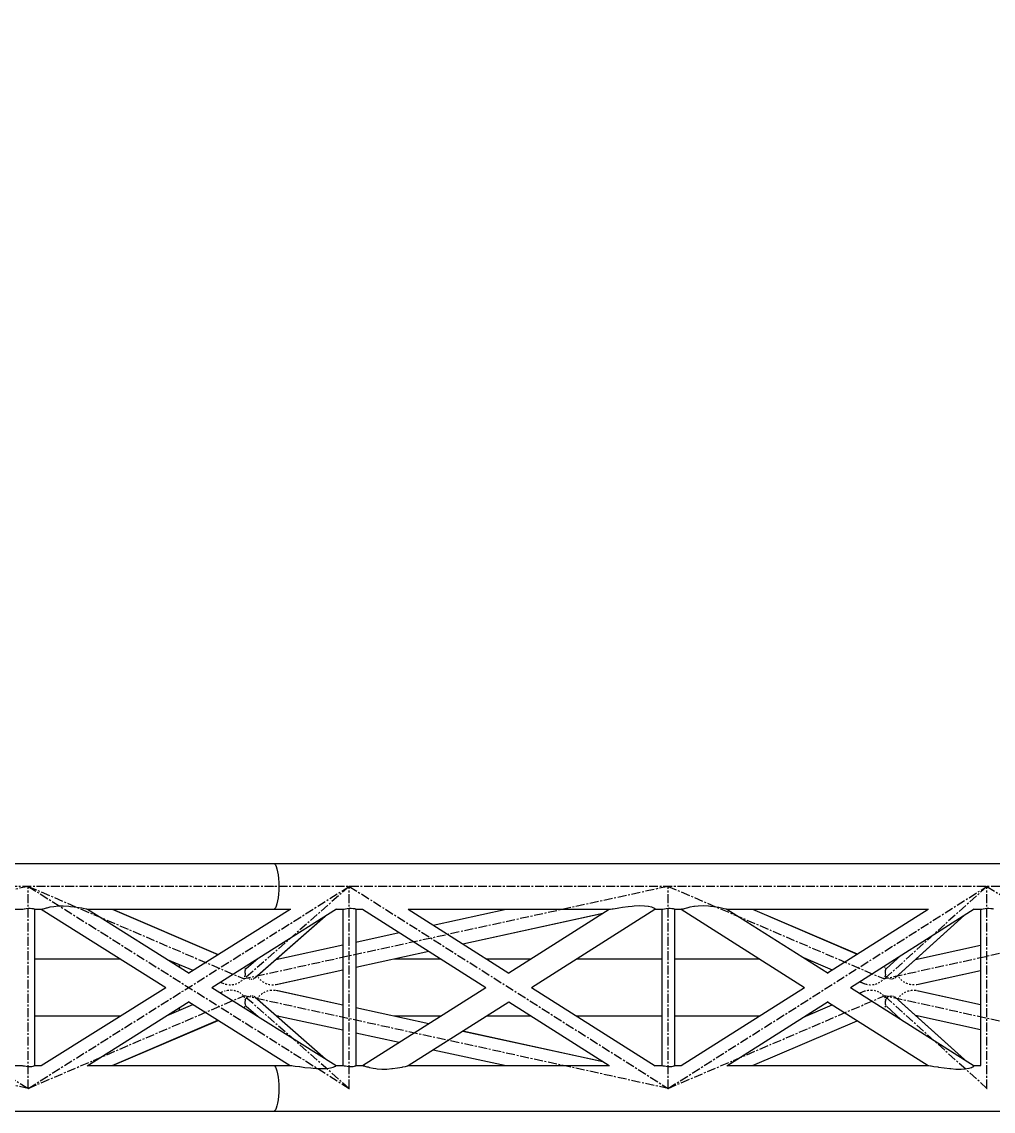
# Model space of a CAD drawing. Header units: millimetres. Extents: x 5143 to 30813, y 232 to 21408.
# Drawn here: x 27471 to 28337, y 10710 to 11680 of the extents above; entities that cross this region are included whole.
import ezdxf

# ---------------------------------------------------------------- set-up
doc = ezdxf.new("R2010")
doc.units = ezdxf.units.MM
doc.header["$LTSCALE"] = 0.25
doc.linetypes.add('CENTER', pattern=[50.8, 31.75, -6.35, 6.35, -6.35])
doc.linetypes.add('XKITLINE00', pattern=[0])
doc.styles.add('ROMANS', font='romans.shx')
doc.dimstyles.new('MD300', dxfattribs={"dimtxt": 2.5, "dimasz": 2.5, "dimexe": 1, "dimexo": 1, "dimgap": 0.5, "dimtad": 1, "dimdec": 1, "dimlfac": 50, "dimrnd": 0.5, "dimdsep": 46, "dimtxsty": 'ROMANS', "dimcen": 1, "dimclrd": 146, "dimclre": 146, "dimclrt": 30, "dimadec": 1, "dimazin": 2, "dimtfac": 1, "dimtdec": 1, "dimtmove": 0, "dimatfit": 1, "dimfxl": 1, "dimtolj": 1, "dimtzin": 0, "dimlwd": -1, "dimlwe": -1, "dimarcsym": 0})

msp = doc.modelspace()

# ---------------------------------------------------------------- linework, layer by layer
at = {"color": 8, "linetype": 'XKITLINE00'}
for p, q in [((26261.35, 10930.57), (27695.34, 10930.57)), ((27695.34, 10930.57), (27696.16, 10930.27)), ((27695.34, 10930.57), (27696.17, 10930.27)), ((27695.34, 10930.57), (29067.27, 10930.57)), ((27696.16, 10930.27), (27696.96, 10929.35)), ((27696.17, 10930.27), (27696.97, 10929.35)), ((27696.96, 10929.35), (27697.72, 10927.85)), ((27696.97, 10929.35), (27697.72, 10927.85)), ((27697.72, 10927.85), (27698.39, 10925.83)), ((27697.72, 10927.85), (27698.4, 10925.83)), ((27698.4, 10925.83), (27698.98, 10923.32)), ((27698.98, 10923.32), (27699.46, 10920.42)), ((27699.46, 10920.42), (27699.81, 10917.22)), ((27699.81, 10917.22), (27700.02, 10913.8)), ((27700.02, 10913.8), (27700.1, 10910.27)), ((27700.1, 10910.27), (27700.02, 10906.75)), ((27699.46, 10900.12), (27698.98, 10897.23)), ((27699.81, 10903.33), (27699.46, 10900.12)), ((27700.02, 10906.75), (27699.81, 10903.33)), ((27464.81, 10889.97), (27471.16, 10889.97)), ((27470.98, 10889.97), (27471.16, 10889.87)), ((27471.16, 10889.87), (27471.23, 10889.91)), ((27471.23, 10889.91), (27472.04, 10890.07)), ((27472.04, 10890.07), (27473.17, 10890.18)), ((27473.17, 10890.18), (27473.3, 10890.23)), ((27473.3, 10890.23), (27474.89, 10890.54)), ((27474.89, 10890.54), (27476.65, 10890.72)), ((27476.65, 10890.72), (27478.41, 10890.76)), ((27478.41, 10890.76), (27480, 10890.65)), ((27480, 10890.65), (27481.26, 10890.4)), ((27481.26, 10890.4), (27481.73, 10890.18)), ((27481.73, 10890.18), (27482.07, 10890.14)), ((27482.07, 10890.14), (27482.35, 10889.99)), ((27482.35, 10890.09), (27482.35, 10750.46)), ((27482.35, 10889.99), (27482.35, 10750.56)), ((27482.35, 10889.97), (27489.01, 10889.97)), ((27488.37, 10889.97), (27599.2, 10820.27)), ((27488.47, 10889.97), (27488.76, 10889.88)), ((27488.77, 10889.93), (27488.76, 10889.88)), ((27488.77, 10889.93), (27489.84, 10890.11)), ((27489.84, 10890.11), (27490.15, 10890.14)), ((27490.15, 10890.14), (27491.32, 10890.62)), ((27491.32, 10890.62), (27493.12, 10891.01)), ((27493.12, 10891.01), (27493.51, 10891.21)), ((27493.51, 10891.21), (27496.16, 10891.94)), ((27496.16, 10891.94), (27499.6, 10892.47)), ((27499.6, 10892.47), (27503.47, 10892.9)), ((27503.47, 10892.9), (27507.96, 10892.96)), ((27507.96, 10892.96), (27512.85, 10892.66)), ((27512.85, 10892.66), (27514.27, 10892.47)), ((27514.27, 10892.47), (27517.65, 10892.15)), ((27517.65, 10892.15), (27522.07, 10891.49)), ((27522.07, 10891.49), (27524.35, 10891.01)), ((27524.35, 10891.01), (27525.76, 10890.81)), ((27525.76, 10890.81), (27528.33, 10890.26)), ((27528.33, 10890.26), (27528.67, 10890.14)), ((27528.67, 10890.14), (27529.44, 10890)), ((27529.44, 10890), (27620.26, 10832.88)), ((27529.48, 10889.97), (27695.34, 10889.97)), ((27551.62, 10889.97), (27645.82, 10849.6)), ((27551.8, 10889.97), (27645.89, 10849.64)), ((27619.75, 10833.2), (27710.02, 10889.97)), ((27640.3, 10820.27), (27751.33, 10890.11)), ((27695.34, 10889.97), (27696.16, 10890.28)), ((27695.34, 10889.97), (27696.17, 10890.28)), ((27695.34, 10889.97), (27710.83, 10889.97)), ((27696.96, 10891.2), (27696.16, 10890.28)), ((27696.97, 10891.2), (27696.17, 10890.28)), ((27697.72, 10892.69), (27696.96, 10891.2)), ((27697.72, 10892.69), (27696.97, 10891.2)), ((27698.39, 10894.72), (27697.72, 10892.69)), ((27698.4, 10894.72), (27697.72, 10892.69)), ((27698.98, 10897.23), (27698.4, 10894.72)), ((27751.13, 10889.97), (27757.39, 10889.97)), ((27757.15, 10889.97), (27757.15, 10750.57)), ((27757.15, 10889.97), (27757.15, 10750.57)), ((27757.21, 10889.97), (27757.39, 10889.87)), ((27757.39, 10889.87), (27757.43, 10889.9)), ((27757.43, 10889.9), (27758.24, 10890.05)), ((27758.24, 10890.05), (27759.5, 10890.18)), ((27759.5, 10890.18), (27761.09, 10890.51)), ((27761.09, 10890.51), (27762.85, 10890.71)), ((27762.85, 10890.71), (27764.61, 10890.76)), ((27764.61, 10890.76), (27766.2, 10890.67)), ((27766.2, 10890.67), (27767.46, 10890.43)), ((27767.46, 10890.43), (27768.03, 10890.18)), ((27768.03, 10890.18), (27768.27, 10890.15)), ((27768.27, 10890.15), (27768.55, 10890.01)), ((27768.55, 10890.11), (27768.55, 10750.44)), ((27768.55, 10890.01), (27768.55, 10750.54)), ((27768.55, 10889.97), (27774.74, 10889.97)), ((27774.51, 10889.97), (27884.55, 10820.27)), ((27815.2, 10890.03), (27905.16, 10833.04)), ((27815.28, 10889.97), (27995.23, 10889.97)), ((27837.69, 10875.78), (27902.72, 10889.97)), ((27904.93, 10833.19), (27994.51, 10889.93)), ((27925.31, 10820.27), (28035.27, 10889.93)), ((27994.51, 10889.93), (27994.6, 10889.97)), ((27994.51, 10889.93), (27994.65, 10889.87)), ((27994.65, 10889.87), (27995.59, 10890.04)), ((27995.59, 10890.04), (27997.19, 10890.18)), ((27997.19, 10890.18), (27997.99, 10890.36)), ((27997.99, 10890.36), (28001.67, 10890.93)), ((28001.67, 10890.93), (28003.16, 10891.1)), ((28003.16, 10891.1), (28006.33, 10891.66)), ((28006.33, 10891.66), (28011.45, 10892.32)), ((28011.45, 10892.32), (28014.81, 10892.61)), ((28014.81, 10892.61), (28016.7, 10892.83)), ((28016.7, 10892.83), (28021.74, 10893.12)), ((28021.74, 10893.12), (28026.07, 10893.02)), ((28026.07, 10893.02), (28029.07, 10892.61)), ((28029.07, 10892.61), (28029.53, 10892.57)), ((28029.53, 10892.57), (28032.3, 10892.01)), ((28032.3, 10892.01), (28034.04, 10891.25)), ((28034.04, 10891.25), (28034.14, 10891.1)), ((28034.14, 10891.1), (28035.18, 10890.65)), ((28035.18, 10890.65), (28035.31, 10890.18)), ((28035.27, 10889.93), (28035.5, 10890.14)), ((28035.31, 10890.18), (28035.5, 10890.14)), ((28035.32, 10889.97), (28041.55, 10889.97)), ((28041.31, 10889.97), (28041.31, 10750.57)), ((28041.31, 10889.97), (28041.31, 10750.57)), ((28041.37, 10889.97), (28041.55, 10889.87)), ((28041.55, 10889.87), (28041.59, 10889.9)), ((28041.59, 10889.9), (28042.4, 10890.05)), ((28042.4, 10890.05), (28043.66, 10890.18)), ((28043.66, 10890.18), (28045.25, 10890.51)), ((28045.25, 10890.51), (28047.01, 10890.71)), ((28047.01, 10890.71), (28048.77, 10890.76)), ((28048.77, 10890.76), (28050.36, 10890.67)), ((28050.36, 10890.67), (28051.62, 10890.43)), ((28051.62, 10890.43), (28052.19, 10890.18)), ((28052.19, 10890.18), (28052.43, 10890.15)), ((28052.43, 10890.15), (28052.71, 10890.01)), ((28052.71, 10890.11), (28052.71, 10750.44)), ((28052.71, 10890.01), (28052.71, 10750.54)), ((28052.71, 10889.97), (28059.31, 10889.97)), ((28058.6, 10889.97), (28168.63, 10820.27)), ((28058.71, 10889.97), (28059.06, 10889.87)), ((28059.07, 10889.93), (28059.06, 10889.87)), ((28059.07, 10889.93), (28060.15, 10890.14)), ((28060.15, 10890.14), (28060.61, 10890.18)), ((28060.61, 10890.18), (28061.68, 10890.65)), ((28061.68, 10890.65), (28063.63, 10891.1)), ((28063.63, 10891.1), (28063.89, 10891.25)), ((28063.89, 10891.25), (28066.51, 10892.01)), ((28066.51, 10892.01), (28069.92, 10892.57)), ((28069.92, 10892.57), (28070.43, 10892.61)), ((28070.43, 10892.61), (28073.74, 10893.02)), ((28073.74, 10893.02), (28078.15, 10893.12)), ((28078.15, 10893.12), (28082.97, 10892.83)), ((28082.97, 10892.83), (28084.68, 10892.61)), ((28084.68, 10892.61), (28087.71, 10892.32)), ((28087.71, 10892.32), (28092.08, 10891.66)), ((28092.08, 10891.66), (28094.6, 10891.1)), ((28094.6, 10891.1), (28095.75, 10890.93)), ((28095.75, 10890.93), (28098.28, 10890.36)), ((28098.28, 10890.36), (28098.73, 10890.18)), ((28098.73, 10890.18), (28099.42, 10890.04)), ((28099.42, 10890.04), (28189.64, 10832.88)), ((28099.51, 10889.97), (28278.96, 10889.97)), ((28122.08, 10889.97), (28215.52, 10849.98)), ((28122.26, 10889.97), (28215.59, 10850.02)), ((28189.09, 10833.23), (28278.66, 10889.97)), ((28209.54, 10820.27), (28319.83, 10890.14)), ((28319.57, 10889.97), (28325.71, 10889.97)), ((28325.47, 10889.97), (28325.47, 10750.57)), ((28325.47, 10889.97), (28325.47, 10750.57)), ((28325.53, 10889.97), (28325.71, 10889.87)), ((28325.71, 10889.87), (28325.74, 10889.9)), ((28325.74, 10889.9), (28326.55, 10890.05)), ((28326.55, 10890.05), (28327.81, 10890.18)), ((28327.81, 10890.18), (28329.4, 10890.51)), ((28329.4, 10890.51), (28331.17, 10890.71)), ((28331.17, 10890.71), (28332.93, 10890.76)), ((28332.93, 10890.76), (28334.52, 10890.67)), ((28334.52, 10890.67), (28335.78, 10890.43)), ((28335.78, 10890.43), (28336.35, 10890.18)), ((28336.35, 10890.18), (28336.59, 10890.15)), ((28336.59, 10890.15), (28336.87, 10890.01)), ((27678.42, 10828.46), (27741.3, 10883.8)), ((27678.8, 10828.73), (27741.56, 10883.96)), ((27863.96, 10859.14), (27988.98, 10886.43)), ((27863.99, 10859.12), (27988.93, 10886.4)), ((28249.04, 10828.59), (28311.18, 10884.66)), ((28249.42, 10828.86), (28311.46, 10884.83)), ((27768.55, 10860.68), (27807.37, 10869.16)), ((27697.48, 10845.17), (27757.15, 10858.2)), ((27768.55, 10838.31), (27833.64, 10852.52)), ((27768.55, 10838.28), (27833.67, 10852.5)), ((28267.36, 10845.05), (28325.47, 10857.81)), ((27482.35, 10845.67), (27558.81, 10845.67)), ((27600.68, 10845.19), (27623.36, 10835.47)), ((27610.85, 10840.82), (27611.53, 10838.37)), ((27610.85, 10840.82), (27611.53, 10838.37)), ((27671.01, 10837.03), (27681.2, 10846)), ((27680.69, 10845.67), (27680.83, 10845.67)), ((27698.06, 10845.67), (27699.8, 10845.67)), ((27802.4, 10845.67), (27844.45, 10845.67)), ((27885.21, 10845.67), (27924.64, 10845.67)), ((27965.41, 10845.67), (28041.31, 10845.67)), ((28052.71, 10845.67), (28128.53, 10845.67)), ((28167.72, 10846.77), (28193.22, 10835.85)), ((28168.09, 10846.53), (28193.15, 10835.81)), ((28169.45, 10845.67), (28170.1, 10845.67)), ((28241.63, 10837.14), (28254.5, 10848.75)), ((28249.64, 10845.67), (28251.09, 10845.67)), ((28268.06, 10845.67), (28270.23, 10845.67)), ((27669.22, 10838.47), (27669.24, 10838.45)), ((27669.24, 10838.45), (27669.45, 10838.01)), ((27669.59, 10830.01), (27669.39, 10829.64)), ((27669.7, 10830.17), (27669.59, 10830.01)), ((27669.88, 10830.73), (27669.7, 10830.17)), ((27669.88, 10834.56), (27669.82, 10833.7)), ((27669.82, 10833.7), (27669.88, 10833.34)), ((27669.92, 10835.02), (27669.87, 10834.85)), ((27669.87, 10834.85), (27669.88, 10834.27)), ((27669.88, 10837.11), (27670.03, 10836.82)), ((27669.88, 10833.49), (27669.88, 10833.32)), ((27669.88, 10833.32), (27669.88, 10833.27)), ((27669.88, 10833.27), (27669.95, 10832.59)), ((27669.91, 10835.21), (27669.9, 10835)), ((27670, 10835.42), (27669.91, 10835.21)), ((27669.91, 10833.01), (27669.93, 10832.62)), ((27669.94, 10832.5), (27669.97, 10831.9)), ((27669.97, 10831.9), (27670.08, 10831.48)), ((27670.05, 10835.61), (27670, 10835.42)), ((27670.03, 10836.82), (27670.12, 10836.65)), ((27670.06, 10831.66), (27670.09, 10831.41)), ((27670.15, 10836.04), (27670.07, 10835.63)), ((27670.09, 10831.41), (27670.17, 10831.12)), ((27670.12, 10836.65), (27670.22, 10836.19)), ((27670.23, 10836.14), (27670.15, 10836.04)), ((27670.17, 10831.12), (27670.38, 10830.82)), ((27670.25, 10836.26), (27670.2, 10836.12)), ((27670.25, 10836.26), (27670.29, 10836.3)), ((27670.78, 10836.77), (27670.62, 10836.59)), ((27671.01, 10837.03), (27670.78, 10836.77)), ((27670.87, 10830.09), (27670.96, 10829.96)), ((27670.96, 10829.96), (27671, 10829.89)), ((27697.55, 10822.81), (27757.15, 10835.82)), ((27698.95, 10823.09), (27757.15, 10835.8)), ((28239.47, 10838.84), (28239.85, 10838.46)), ((28239.85, 10838.46), (28240.06, 10838.01)), ((28240.2, 10830.02), (28240, 10829.65)), ((28240.3, 10830.18), (28240.2, 10830.02)), ((28240.48, 10830.73), (28240.3, 10830.18)), ((28240.49, 10834.68), (28240.43, 10833.82)), ((28240.43, 10833.82), (28240.49, 10833.47)), ((28240.53, 10835.13), (28240.48, 10834.96)), ((28240.48, 10834.96), (28240.49, 10834.39)), ((28240.49, 10837.12), (28240.63, 10836.83)), ((28240.49, 10833.61), (28240.49, 10833.4)), ((28240.49, 10833.4), (28240.57, 10832.72)), ((28240.52, 10835.32), (28240.51, 10835.12)), ((28240.59, 10835.5), (28240.52, 10835.32)), ((28240.52, 10833.14), (28240.56, 10832.64)), ((28240.57, 10832.44), (28240.6, 10832.03)), ((28240.66, 10835.71), (28240.59, 10835.5)), ((28240.6, 10832.03), (28240.7, 10831.61)), ((28240.63, 10836.83), (28240.73, 10836.66)), ((28240.75, 10836.14), (28240.68, 10835.73)), ((28240.68, 10831.79), (28240.71, 10831.54)), ((28240.71, 10831.54), (28240.8, 10831.22)), ((28240.73, 10836.66), (28240.81, 10836.27)), ((28240.83, 10836.24), (28240.75, 10836.14)), ((28240.77, 10831.35), (28240.79, 10831.25)), ((28240.8, 10831.22), (28241, 10830.94)), ((28240.85, 10836.36), (28240.81, 10836.22)), ((28241.4, 10836.88), (28241.27, 10836.74)), ((28241.63, 10837.14), (28241.4, 10836.88)), ((28241.49, 10830.22), (28241.58, 10830.09)), ((28241.58, 10830.09), (28241.62, 10830.02)), ((28241.62, 10830.02), (28242.11, 10829.58)), ((28251.57, 10830.79), (28251.73, 10830.59)), ((28268.72, 10822.96), (28325.47, 10835.42)), ((28270.14, 10823.25), (28325.47, 10835.4)), ((27488.37, 10750.57), (27599.2, 10820.27)), ((27640.3, 10820.27), (27751.16, 10750.55)), ((27647.8, 10824.99), (27650.15, 10823.99)), ((27650.15, 10823.99), (27650.89, 10823.74)), ((27652.34, 10823.27), (27653.07, 10823.04)), ((27653.07, 10823.04), (27653.84, 10822.93)), ((27655.36, 10822.71), (27656.12, 10822.61)), ((27656.12, 10822.61), (27656.89, 10822.63)), ((27658.41, 10822.69), (27659.17, 10822.72)), ((27659.17, 10822.72), (27659.9, 10822.88)), ((27661.33, 10823.21), (27662.05, 10823.37)), ((27662.05, 10823.37), (27662.7, 10823.66)), ((27663.99, 10824.24), (27664.63, 10824.53)), ((27664.63, 10824.53), (27665.17, 10824.93)), ((27666.23, 10825.73), (27666.77, 10826.13)), ((27666.83, 10826.21), (27666.77, 10826.13)), ((27667.2, 10826.61), (27666.83, 10826.21)), ((27668.52, 10828.03), (27668.08, 10827.55)), ((27668.81, 10828.57), (27668.52, 10828.03)), ((27671, 10829.89), (27671.49, 10829.45)), ((27672.14, 10828.86), (27672.32, 10828.7)), ((27672.32, 10828.7), (27672.91, 10828.41)), ((27673.71, 10828.03), (27673.93, 10827.93)), ((27673.93, 10827.93), (27674.56, 10827.84)), ((27675.42, 10827.71), (27675.65, 10827.67)), ((27675.65, 10827.67), (27676.27, 10827.77)), ((27677.11, 10827.91), (27677.33, 10827.95)), ((27677.33, 10827.95), (27677.87, 10828.23)), ((27678.61, 10828.63), (27678.8, 10828.73)), ((27681.51, 10829.44), (27681.83, 10828.88)), ((27681.83, 10828.88), (27682.31, 10828.37)), ((27683.25, 10827.37), (27683.72, 10826.87)), ((27683.72, 10826.87), (27684.32, 10826.44)), ((27685.41, 10825.57), (27685.93, 10825.13)), ((27685.93, 10825.13), (27686.58, 10824.79)), ((27687.85, 10824.13), (27688.49, 10823.79)), ((27688.49, 10823.79), (27689.22, 10823.57)), ((27690.65, 10823.14), (27691.37, 10822.93)), ((27691.37, 10822.93), (27692.15, 10822.85)), ((27693.68, 10822.68), (27694.45, 10822.6)), ((27694.45, 10822.6), (27695.23, 10822.65)), ((27696.77, 10822.75), (27697.55, 10822.81)), ((27774.59, 10750.62), (27884.55, 10820.27)), ((27925.31, 10820.27), (28035.43, 10750.52)), ((28058.6, 10750.57), (28168.63, 10820.27)), ((28209.54, 10820.27), (28319.67, 10750.51)), ((28217.56, 10825.36), (28220.73, 10824)), ((28217.63, 10825.4), (28222.22, 10823.44)), ((28220.73, 10824), (28221.47, 10823.76)), ((28222.92, 10823.29), (28223.65, 10823.05)), ((28223.65, 10823.05), (28224.42, 10822.94)), ((28225.95, 10822.72), (28226.71, 10822.62)), ((28226.71, 10822.62), (28227.48, 10822.65)), ((28229, 10822.7), (28229.76, 10822.73)), ((28229.76, 10822.73), (28230.49, 10822.89)), ((28231.93, 10823.22), (28232.65, 10823.38)), ((28232.65, 10823.38), (28233.3, 10823.67)), ((28234.58, 10824.24), (28235.22, 10824.53)), ((28235.22, 10824.53), (28235.77, 10824.94)), ((28236.83, 10825.73), (28237.36, 10826.13)), ((28237.43, 10826.22), (28237.36, 10826.13)), ((28237.8, 10826.61), (28237.43, 10826.22)), ((28239.12, 10828.03), (28238.68, 10827.56)), ((28239.42, 10828.57), (28239.12, 10828.03)), ((28242.77, 10828.99), (28242.95, 10828.82)), ((28242.95, 10828.82), (28243.54, 10828.54)), ((28244.33, 10828.16), (28244.55, 10828.06)), ((28244.55, 10828.06), (28245.19, 10827.96)), ((28246.04, 10827.84), (28246.28, 10827.8)), ((28246.28, 10827.8), (28246.9, 10827.9)), ((28247.73, 10828.04), (28247.96, 10828.08)), ((28247.96, 10828.08), (28248.5, 10828.36)), ((28249.23, 10828.75), (28249.42, 10828.86)), ((28252.47, 10829.51), (28252.8, 10828.95)), ((28252.8, 10828.95), (28253.28, 10828.45)), ((28254.24, 10827.45), (28254.72, 10826.95)), ((28254.72, 10826.95), (28255.34, 10826.53)), ((28256.43, 10825.66), (28256.96, 10825.23)), ((28256.96, 10825.23), (28257.62, 10824.89)), ((28258.91, 10824.23), (28259.56, 10823.9)), ((28259.56, 10823.9), (28260.29, 10823.68)), ((28261.75, 10823.26), (28262.48, 10823.05)), ((28262.48, 10823.05), (28263.26, 10822.97)), ((28264.81, 10822.81), (28265.58, 10822.73)), ((28265.58, 10822.73), (28266.37, 10822.79)), ((28267.93, 10822.9), (28268.72, 10822.96)), ((27647.8, 10815.56), (27650.17, 10816.57)), ((27651.59, 10817.1), (27652.34, 10817.28)), ((27653.84, 10817.62), (27654.59, 10817.8)), ((27654.59, 10817.8), (27655.36, 10817.84)), ((27656.89, 10817.91), (27657.67, 10817.95)), ((27657.67, 10817.95), (27658.41, 10817.86)), ((27659.9, 10817.67), (27660.65, 10817.57)), ((27660.65, 10817.57), (27661.33, 10817.34)), ((27662.7, 10816.89), (27663.4, 10816.66)), ((27663.4, 10816.66), (27663.99, 10816.31)), ((27665.17, 10815.62), (27665.77, 10815.27)), ((27665.77, 10815.27), (27666.23, 10814.82)), ((27667.2, 10813.94), (27667.72, 10813.5)), ((27667.72, 10813.5), (27668.08, 10813)), ((27668.81, 10811.98), (27669.19, 10811.47)), ((27669.19, 10811.47), (27669.39, 10810.91)), ((27671.93, 10811.57), (27671.49, 10811.1)), ((27671.93, 10811.57), (27672.14, 10811.69)), ((27672.91, 10812.13), (27673.48, 10812.46)), ((27673.48, 10812.46), (27673.71, 10812.51)), ((27674.56, 10812.71), (27675.19, 10812.86)), ((27675.19, 10812.86), (27675.42, 10812.84)), ((27676.27, 10812.78), (27676.9, 10812.73)), ((27676.9, 10812.73), (27677.11, 10812.64)), ((27677.87, 10812.31), (27678.44, 10812.08)), ((27678.44, 10812.08), (27741.3, 10756.75)), ((27678.78, 10811.84), (27741.56, 10756.59)), ((27681.11, 10810.58), (27681.09, 10810.53)), ((27681.51, 10811.11), (27681.11, 10810.58)), ((27682.71, 10812.71), (27682.31, 10812.18)), ((27682.71, 10812.71), (27683.25, 10813.18)), ((27684.32, 10814.11), (27684.59, 10814.33)), ((27684.83, 10814.59), (27684.59, 10814.33)), ((27684.83, 10814.59), (27685.41, 10814.98)), ((27686.58, 10815.75), (27687.17, 10816.15)), ((27687.17, 10816.15), (27687.85, 10816.42)), ((27689.22, 10816.98), (27689.91, 10817.26)), ((27689.91, 10817.26), (27690.65, 10817.4)), ((27692.15, 10817.7), (27692.91, 10817.85)), ((27692.91, 10817.85), (27693.68, 10817.87)), ((27695.23, 10817.9), (27696.01, 10817.91)), ((27696.01, 10817.91), (27696.77, 10817.79)), ((27697.4, 10817.77), (27757.15, 10804.73)), ((27698.69, 10817.49), (27699.07, 10817.43)), ((27699.07, 10817.43), (27757.15, 10804.75)), ((28217.56, 10815.19), (28220.75, 10816.56)), ((28217.63, 10815.15), (28222.17, 10817.09)), ((28222.17, 10817.09), (28222.92, 10817.26)), ((28224.42, 10817.61), (28225.18, 10817.79)), ((28225.18, 10817.79), (28225.95, 10817.83)), ((28227.48, 10817.9), (28228.26, 10817.94)), ((28228.26, 10817.94), (28229, 10817.85)), ((28230.49, 10817.66), (28231.24, 10817.56)), ((28231.24, 10817.56), (28231.93, 10817.33)), ((28233.3, 10816.88), (28233.99, 10816.65)), ((28233.99, 10816.65), (28234.58, 10816.31)), ((28235.77, 10815.61), (28236.36, 10815.26)), ((28236.36, 10815.26), (28236.83, 10814.82)), ((28237.8, 10813.94), (28238.32, 10813.5)), ((28238.32, 10813.5), (28238.68, 10812.99)), ((28239.42, 10811.98), (28239.79, 10811.46)), ((28239.79, 10811.46), (28240, 10810.9)), ((28242.56, 10811.44), (28242.11, 10810.97)), ((28242.56, 10811.44), (28242.77, 10811.56)), ((28243.54, 10812.01), (28244.1, 10812.33)), ((28244.1, 10812.33), (28244.33, 10812.39)), ((28245.19, 10812.59), (28245.81, 10812.73)), ((28245.81, 10812.73), (28246.04, 10812.71)), ((28246.9, 10812.65), (28247.52, 10812.6)), ((28247.52, 10812.6), (28247.73, 10812.51)), ((28248.5, 10812.19), (28249.06, 10811.95)), ((28249.06, 10811.95), (28311.18, 10755.89)), ((28249.4, 10811.71), (28311.46, 10755.72)), ((28252.47, 10811.04), (28252.06, 10810.51)), ((28253.7, 10812.64), (28253.28, 10812.1)), ((28253.7, 10812.64), (28254.24, 10813.1)), ((28255.34, 10814.02), (28255.54, 10814.19)), ((28255.84, 10814.5), (28255.54, 10814.19)), ((28255.84, 10814.5), (28256.43, 10814.89)), ((28257.62, 10815.66), (28258.22, 10816.05)), ((28258.22, 10816.05), (28258.91, 10816.32)), ((28260.29, 10816.87), (28260.99, 10817.14)), ((28260.99, 10817.14), (28261.75, 10817.29)), ((28263.26, 10817.58), (28264.03, 10817.73)), ((28264.03, 10817.73), (28264.81, 10817.74)), ((28266.37, 10817.76), (28267.17, 10817.77)), ((28267.17, 10817.77), (28267.93, 10817.65)), ((28268.57, 10817.62), (28325.47, 10805.13)), ((28269.9, 10817.33), (28270.25, 10817.27)), ((28270.25, 10817.27), (28325.47, 10805.15)), ((27529.28, 10750.45), (27620.26, 10807.67)), ((27600.68, 10795.36), (27623.36, 10805.08)), ((27611.53, 10802.18), (27610.85, 10799.73)), ((27611.53, 10802.18), (27610.85, 10799.73)), ((27619.75, 10807.35), (27710.02, 10750.57)), ((27669.75, 10802.96), (27669.45, 10802.54)), ((27669.88, 10803.44), (27669.75, 10802.96)), ((27669.88, 10807.06), (27669.84, 10806.83)), ((27669.84, 10806.83), (27669.88, 10806.28)), ((27669.86, 10806.29), (27669.85, 10805.72)), ((27669.93, 10807.93), (27669.86, 10807.29)), ((27669.86, 10807.29), (27669.86, 10807.25)), ((27669.86, 10807.25), (27669.86, 10806.93)), ((27669.87, 10805.65), (27669.9, 10805.55)), ((27669.88, 10809.82), (27670.11, 10809.34)), ((27669.92, 10805.53), (27669.94, 10805.32)), ((27669.98, 10808.39), (27669.94, 10808.05)), ((27669.94, 10805.32), (27670.02, 10805.1)), ((27669.99, 10808.63), (27669.95, 10807.96)), ((27670.06, 10808.89), (27669.99, 10808.63)), ((27670.06, 10809.16), (27670.02, 10808.72)), ((27670.02, 10805.1), (27670.07, 10804.92)), ((27670.05, 10804.94), (27670.13, 10804.53)), ((27670.15, 10809.45), (27670.06, 10809.16)), ((27670.13, 10804.53), (27670.2, 10804.43)), ((27670.23, 10804.41), (27670.27, 10804.27)), ((27670.69, 10810.29), (27670.38, 10809.73)), ((27670.69, 10810.29), (27670.87, 10810.46)), ((27670.97, 10803.55), (27681.2, 10794.55)), ((27681.09, 10810.53), (27680.8, 10810.06)), ((27768.55, 10802.26), (27833.67, 10788.05)), ((27768.55, 10802.24), (27833.64, 10788.03)), ((27815.35, 10750.62), (27905.16, 10807.51)), ((27904.93, 10807.36), (27994.58, 10750.57)), ((28099.26, 10750.41), (28189.64, 10807.67)), ((28167.72, 10793.78), (28193.22, 10804.7)), ((28168.09, 10794.02), (28193.15, 10804.74)), ((28189.09, 10807.32), (28278.66, 10750.57)), ((28239.47, 10801.71), (28239.28, 10801.44)), ((28240.36, 10802.96), (28240.06, 10802.54)), ((28240.49, 10803.43), (28240.36, 10802.96)), ((28240.49, 10806.93), (28240.46, 10806.71)), ((28240.46, 10806.71), (28240.49, 10806.17)), ((28240.47, 10806.18), (28240.46, 10805.79)), ((28240.46, 10805.62), (28240.46, 10805.6)), ((28240.46, 10805.6), (28240.51, 10805.43)), ((28240.56, 10807.91), (28240.47, 10807.16)), ((28240.47, 10807.16), (28240.47, 10806.8)), ((28240.48, 10809.82), (28240.75, 10809.27)), ((28240.53, 10805.42), (28240.54, 10805.21)), ((28240.54, 10805.21), (28240.62, 10805.02)), ((28240.62, 10808.51), (28240.57, 10807.83)), ((28240.6, 10808.26), (28240.58, 10808.12)), ((28240.68, 10808.76), (28240.62, 10808.51)), ((28240.62, 10805.02), (28240.68, 10804.82)), ((28240.69, 10809.03), (28240.64, 10808.6)), ((28240.66, 10804.84), (28240.73, 10804.43)), ((28240.78, 10809.34), (28240.69, 10809.03)), ((28240.73, 10804.43), (28240.81, 10804.33)), ((28240.75, 10809.27), (28240.75, 10809.25)), ((28240.82, 10804.31), (28240.87, 10804.18)), ((28241.31, 10810.16), (28241, 10809.61)), ((28241.31, 10810.16), (28241.49, 10810.33)), ((28241.58, 10803.45), (28254.5, 10791.8)), ((28252.01, 10810.39), (28251.73, 10809.96)), ((28252.06, 10810.51), (28252.01, 10810.39)), ((27482.35, 10794.87), (27558.81, 10794.87)), ((27680.69, 10794.87), (27680.83, 10794.87)), ((27697.48, 10795.38), (27757.15, 10782.35)), ((27698.06, 10794.87), (27699.8, 10794.87)), ((27802.4, 10794.87), (27844.45, 10794.87)), ((27885.21, 10794.87), (27924.64, 10794.87)), ((27965.41, 10794.87), (28041.31, 10794.87)), ((28052.71, 10794.87), (28128.53, 10794.87)), ((28169.45, 10794.87), (28170.1, 10794.87)), ((28249.64, 10794.87), (28251.09, 10794.87)), ((28267.36, 10795.5), (28325.47, 10782.74)), ((28268.06, 10794.87), (28270.23, 10794.87)), ((27551.62, 10750.57), (27645.82, 10790.95)), ((27551.8, 10750.57), (27645.89, 10790.91)), ((28122.08, 10750.57), (28215.52, 10790.57)), ((28122.26, 10750.57), (28215.59, 10790.53)), ((27768.55, 10779.86), (27807.37, 10771.39)), ((27863.96, 10781.41), (27988.98, 10754.12)), ((27863.99, 10781.43), (27988.93, 10754.15)), ((27837.69, 10764.77), (27902.72, 10750.57)), ((27464.85, 10750.57), (27471.16, 10750.57)), ((27470.98, 10750.57), (27471.16, 10750.67)), ((27471.16, 10750.67), (27471.23, 10750.64)), ((27471.23, 10750.64), (27472.04, 10750.48)), ((27472.04, 10750.48), (27473.17, 10750.36)), ((27473.17, 10750.36), (27473.3, 10750.32)), ((27473.3, 10750.32), (27474.89, 10750.01)), ((27474.89, 10750.01), (27476.65, 10749.83)), ((27476.65, 10749.83), (27478.41, 10749.79)), ((27478.41, 10749.79), (27480, 10749.9)), ((27480, 10749.9), (27481.26, 10750.15)), ((27481.26, 10750.15), (27481.73, 10750.36)), ((27481.73, 10750.36), (27482.07, 10750.41)), ((27482.07, 10750.41), (27482.35, 10750.56)), ((27482.35, 10750.57), (27488.64, 10750.57)), ((27529.48, 10750.57), (27695.34, 10750.57)), ((27695.34, 10750.57), (27696.16, 10750.27)), ((27695.34, 10750.57), (27696.17, 10750.27)), ((27695.34, 10750.57), (27711.36, 10750.57)), ((27696.16, 10750.27), (27696.96, 10749.35)), ((27696.17, 10750.27), (27696.97, 10749.35)), ((27696.96, 10749.35), (27697.72, 10747.85)), ((27696.97, 10749.35), (27697.72, 10747.85)), ((27697.72, 10747.85), (27698.39, 10745.83)), ((27697.72, 10747.85), (27698.4, 10745.83)), ((27698.4, 10745.83), (27698.98, 10743.32)), ((27698.98, 10743.32), (27699.46, 10740.42)), ((27710.23, 10750.65), (27710.27, 10750.57)), ((27710.23, 10750.65), (27711.75, 10750.55)), ((27711.75, 10750.55), (27712.88, 10750.5)), ((27712.88, 10750.5), (27714.56, 10750.22)), ((27714.56, 10750.22), (27718.42, 10749.76)), ((27718.42, 10749.76), (27718.72, 10749.74)), ((27718.72, 10749.74), (27723.34, 10749.06)), ((27723.34, 10749.06), (27728.5, 10748.51)), ((27728.5, 10748.51), (27730.51, 10748.38)), ((27730.51, 10748.38), (27733.77, 10748.06)), ((27733.77, 10748.06), (27738.64, 10747.89)), ((27738.64, 10747.89), (27742.74, 10748.07)), ((27742.74, 10748.07), (27744.53, 10748.38)), ((27744.53, 10748.38), (27746.01, 10748.53)), ((27746.01, 10748.53), (27748.52, 10749.08)), ((27748.52, 10749.08), (27749.8, 10749.74)), ((27749.8, 10749.74), (27750.01, 10749.78)), ((27750.01, 10749.78), (27750.96, 10750.24)), ((27750.9, 10750.5), (27751.16, 10750.55)), ((27750.9, 10750.5), (27750.96, 10750.24)), ((27751.13, 10750.57), (27757.39, 10750.57)), ((27757.21, 10750.57), (27757.39, 10750.67)), ((27757.39, 10750.67), (27757.43, 10750.65)), ((27757.43, 10750.65), (27758.24, 10750.5)), ((27758.24, 10750.5), (27759.5, 10750.36)), ((27759.5, 10750.36), (27761.09, 10750.04)), ((27761.09, 10750.04), (27762.85, 10749.84)), ((27762.85, 10749.84), (27764.61, 10749.79)), ((27764.61, 10749.79), (27766.2, 10749.88)), ((27766.2, 10749.88), (27767.46, 10750.12)), ((27767.46, 10750.12), (27768.03, 10750.36)), ((27768.03, 10750.36), (27768.27, 10750.4)), ((27768.27, 10750.4), (27768.55, 10750.54)), ((27768.55, 10750.57), (27775.17, 10750.57)), ((27774.54, 10750.57), (27774.59, 10750.62)), ((27774.59, 10750.62), (27774.9, 10750.67)), ((27774.9, 10750.67), (27775.33, 10750.51)), ((27775.33, 10750.51), (27776.46, 10750.36)), ((27776.46, 10750.36), (27776.71, 10750.19)), ((27776.71, 10750.19), (27778.57, 10749.62)), ((27778.57, 10749.62), (27779.53, 10749.44)), ((27779.53, 10749.44), (27780.94, 10748.89)), ((27780.94, 10748.89), (27783.98, 10748.23)), ((27783.98, 10748.23), (27786.44, 10747.94)), ((27786.44, 10747.94), (27787.61, 10747.72)), ((27787.61, 10747.72), (27791.74, 10747.43)), ((27791.74, 10747.43), (27796.38, 10747.53)), ((27796.38, 10747.53), (27800.69, 10747.94)), ((27800.69, 10747.94), (27801.28, 10747.98)), ((27801.28, 10747.98), (27805.8, 10748.53)), ((27805.8, 10748.53), (27809.94, 10749.3)), ((27809.94, 10749.3), (27810.51, 10749.44)), ((27810.51, 10749.44), (27812.97, 10749.9)), ((27812.97, 10749.9), (27814.58, 10750.36)), ((27814.58, 10750.36), (27814.91, 10750.41)), ((27814.91, 10750.41), (27815.35, 10750.62)), ((27815.26, 10750.57), (27994.81, 10750.57)), ((28035.34, 10750.57), (28041.55, 10750.57)), ((28041.37, 10750.57), (28041.55, 10750.67)), ((28041.55, 10750.67), (28041.59, 10750.65)), ((28041.59, 10750.65), (28042.4, 10750.5)), ((28042.4, 10750.5), (28043.66, 10750.36)), ((28043.66, 10750.36), (28045.25, 10750.04)), ((28045.25, 10750.04), (28047.01, 10749.84)), ((28047.01, 10749.84), (28048.77, 10749.79)), ((28048.77, 10749.79), (28050.36, 10749.88)), ((28050.36, 10749.88), (28051.62, 10750.12)), ((28051.62, 10750.12), (28052.19, 10750.36)), ((28052.19, 10750.36), (28052.43, 10750.4)), ((28052.43, 10750.4), (28052.71, 10750.54)), ((28052.71, 10750.57), (28058.9, 10750.57)), ((28099.51, 10750.57), (28279.37, 10750.57)), ((28278.81, 10750.67), (28278.78, 10750.57)), ((28278.81, 10750.67), (28278.99, 10750.62)), ((28278.99, 10750.62), (28280.73, 10750.41)), ((28280.73, 10750.41), (28281.33, 10750.36)), ((28281.33, 10750.36), (28283.89, 10749.9)), ((28283.89, 10749.9), (28287.26, 10749.44)), ((28287.26, 10749.44), (28287.99, 10749.3)), ((28287.99, 10749.3), (28293.01, 10748.53)), ((28293.01, 10748.53), (28298.17, 10747.98)), ((28298.17, 10747.98), (28298.8, 10747.94)), ((28298.8, 10747.94), (28303.43, 10747.53)), ((28303.43, 10747.53), (28308.15, 10747.43)), ((28308.15, 10747.43), (28312.06, 10747.72)), ((28312.06, 10747.72), (28313.06, 10747.94)), ((28313.06, 10747.94), (28315.19, 10748.23)), ((28315.19, 10748.23), (28317.46, 10748.89)), ((28317.46, 10748.89), (28318.23, 10749.44)), ((28318.23, 10749.44), (28318.85, 10749.62)), ((28318.85, 10749.62), (28319.56, 10750.19)), ((28319.45, 10750.36), (28319.67, 10750.51)), ((28319.45, 10750.36), (28319.56, 10750.19)), ((28319.57, 10750.57), (28325.71, 10750.57)), ((27699.46, 10740.42), (27699.81, 10737.22)), ((27699.81, 10737.22), (27700.02, 10733.8)), ((27700.02, 10733.8), (27700.1, 10730.27)), ((27699.81, 10723.33), (27699.46, 10720.12)), ((27700.02, 10726.75), (27699.81, 10723.33)), ((27700.1, 10730.27), (27700.02, 10726.75)), ((27698.39, 10714.72), (27697.72, 10712.69)), ((27698.4, 10714.72), (27697.72, 10712.69)), ((27698.98, 10717.23), (27698.4, 10714.72)), ((27699.46, 10720.12), (27698.98, 10717.23)), ((26261.35, 10709.97), (27695.34, 10709.97)), ((27695.34, 10709.97), (27696.16, 10710.28)), ((27695.34, 10709.97), (27696.17, 10710.28)), ((27695.34, 10709.97), (29067.27, 10709.97)), ((27696.96, 10711.2), (27696.16, 10710.28)), ((27696.97, 10711.2), (27696.17, 10710.28)), ((27697.72, 10712.69), (27696.96, 10711.2)), ((27697.72, 10712.69), (27696.97, 10711.2))]:
    msp.add_line(p, q, dxfattribs=at)
at = {"color": 8, "linetype": 'CENTER'}
for p, q in [((27695.34, 10910.27), (26261.35, 10910.27)), ((27476.65, 10910.27), (27107.91, 10827.77)), ((27189.85, 10910.27), (27476.65, 10730.27)), ((27476.65, 10730.27), (27762.85, 10910.27)), ((27476.65, 10910.27), (27762.85, 10730.27)), ((27476.65, 10910.27), (27669.11, 10827.77)), ((27476.65, 10910.27), (27669.11, 10827.77)), ((27476.65, 10730.27), (27476.65, 10910.27)), ((28047.01, 10910.27), (27669.11, 10827.77)), ((27762.85, 10910.27), (27669.11, 10827.77)), ((29092.02, 10910.27), (27695.34, 10910.27)), ((27762.85, 10910.27), (28047.01, 10730.27)), ((27762.85, 10730.27), (27762.85, 10910.27)), ((28047.01, 10730.27), (28331.17, 10910.27)), ((28047.01, 10910.27), (28239.74, 10827.77)), ((28047.01, 10730.27), (28047.01, 10910.27)), ((28615.32, 10910.27), (28239.74, 10827.77)), ((28331.17, 10910.27), (28239.74, 10827.77)), ((28331.17, 10910.27), (28615.32, 10730.27)), ((28331.17, 10730.27), (28331.17, 10910.27)), ((27476.65, 10730.27), (27107.91, 10812.77)), ((27476.65, 10730.27), (27669.11, 10812.77)), ((27476.65, 10730.27), (27669.11, 10812.77)), ((28047.01, 10730.27), (27669.11, 10812.77)), ((27762.85, 10730.27), (27669.11, 10812.77)), ((28047.01, 10730.27), (28239.74, 10812.77)), ((28615.32, 10730.27), (28239.74, 10812.77)), ((28331.17, 10730.27), (28239.74, 10812.77))]:
    msp.add_line(p, q, dxfattribs=at)
at = {"color": 8, "linetype": 'XKITLINE00'}
for centre in [(27476.65, 10910.27), (27476.65, 10910.27), (27476.65, 10910.27), (27476.65, 10910.27), (27476.65, 10910.27), (27695.34, 10910.27), (27695.34, 10910.27), (27762.85, 10910.27), (27762.85, 10910.27), (27762.85, 10910.27), (27762.85, 10910.27), (28047.01, 10910.27), (28047.01, 10910.27), (28047.01, 10910.27), (28331.17, 10910.27), (28331.17, 10910.27), (28331.17, 10910.27), (28331.17, 10910.27), (27669.11, 10827.77), (27669.11, 10827.77), (27669.11, 10827.77), (27669.11, 10827.77), (28239.74, 10827.77), (28239.74, 10827.77), (28239.74, 10827.77), (27669.11, 10812.77), (27669.11, 10812.77), (27669.11, 10812.77), (27669.11, 10812.77), (28239.74, 10812.77), (28239.74, 10812.77), (28239.74, 10812.77), (27476.65, 10730.27), (27476.65, 10730.27), (27476.65, 10730.27), (27476.65, 10730.27), (27476.65, 10730.27), (27476.65, 10730.27), (27762.85, 10730.27), (27762.85, 10730.27), (27762.85, 10730.27), (28047.01, 10730.27), (28047.01, 10730.27), (28047.01, 10730.27), (28047.01, 10730.27), (28047.01, 10730.27), (28331.17, 10730.27), (28331.17, 10730.27)]:
    msp.add_circle(centre, 0.05, dxfattribs=at)

# ---------------------------------------------------------------- leaders
msp.add_leader([(26341.25, 12745.39), (30812.69, 11063.6)], dimstyle='MD300', override={"dimgap": 0.5, "dimtad": 0})

doc.saveas('drawing.dxf')
